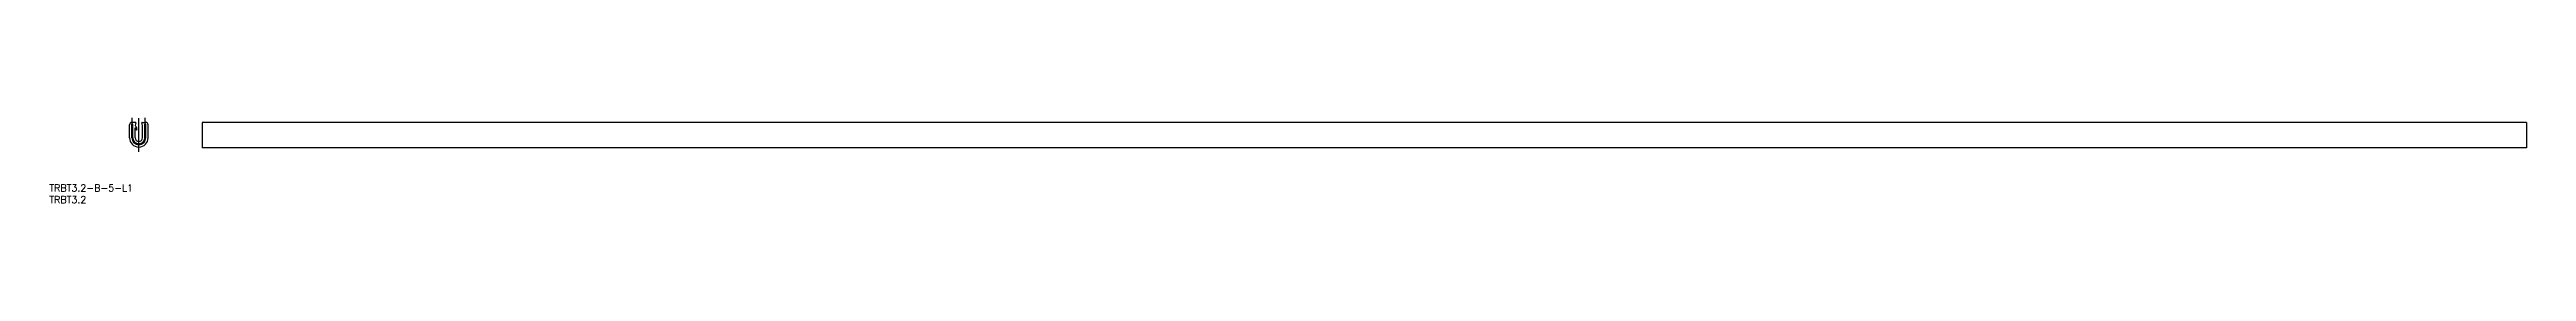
# Model space of a CAD drawing. Extents: x -38 to 1027, y -27 to 10.
import ezdxf

# ---------------------------------------------------------------- set-up
doc = ezdxf.new("R2010")
doc.units = 0
doc.linetypes.add('CENTER', pattern=[50.8, 31.75, -6.35, 6.35, -6.35])
doc.layers.get('0').update_dxf_attribs({"linetype": 'CONTINUOUS'})
doc.layers.add('CENTER', color=1, linetype='CENTER')
doc.styles.get("Standard").update_dxf_attribs({"font": 'txt.shx', "height": 3, "bigfont": 'bigfont.shx'})

# ---------------------------------------------------------------- blocks, each defined once
blk = doc.blocks.new('*U5')
at = {"color": 7, "linetype": 'CONTINUOUS'}
blk.add_text('TRBT3.2-B-5-L1', height=3, dxfattribs=at).set_placement((-38.5, -21.9))
blk = doc.blocks.new('*U6')
at = {"color": 7, "linetype": 'CONTINUOUS'}
blk.add_text('TRBT3.2', height=3, dxfattribs=at).set_placement((-38.5, -26.9))

msp = doc.modelspace()

# ---------------------------------------------------------------- linework, layer by layer
at = {"color": 7, "linetype": 'CONTINUOUS'}
for p, q in [((-4, 1.3), (-4, 6.9)), ((-1.4, 7.9), (-3, 7.9)), ((-3, 1.3), (-3, 7.2)), ((-2.6, 7.2), (-3, 7.2)), ((-2.6, 1.3), (-2.6, 7.2)), ((-1.6, 1.3), (-1.6, 5.6)), ((1.4, 7.9), (3, 7.9)), ((1.6, 1.3), (1.6, 6.6)), ((2.6, 7.2), (3, 7.2)), ((2.6, 1.3), (2.6, 7.2)), ((3, 1.3), (3, 7.2)), ((4, 1.3), (4, 6.9)), ((1027.3, 7.9), (27.3, 7.9)), ((27.3, 7.9), (27.3, -3)), ((1027.3, 7.9), (1027.3, -3)), ((1027.3, -3), (27.3, -3))]:
    msp.add_line(p, q, dxfattribs=at)
for centre, radius, start, end in [((-3, 6.9), 1, 90, 180), ((0, 1.3), 4, 180, 0), ((0, 1.3), 4, 180, 0), ((0, 1.3), 3, 180, 0), ((0, 1.3), 2.6, 180, 0), ((4, 5.6), 5.66, 158.1048, 169.5705), ((-1.3, 6.6), 0.33, 180, 220.7151), ((-1.6, 5.6), 0.033, 35.6652, 180), ((0, 1.3), 1.6, 180, 0), ((-2.5, 4.9), 1.75, 355.686, 54.2961), ((-2.3, 4.8), 1.08, 359.8526, 48.6873), ((-1.4, 7.7), 0.165, 335.2971, 85.468), ((-1, 4.8), 0.188, 179.8526, 355.686), ((1.4, 7.7), 0.165, 94.532, 204.7029), ((-4, 5.6), 5.66, 10.4295, 21.8952), ((3, 6.9), 1, 0, 90)]:
    msp.add_arc(centre, radius, start, end, dxfattribs=at)
at = {"layer": 'CENTER', "color": 1, "linetype": 'CENTER'}
for p, q in [((-2.8, 1.3), (-2.8, 9.9)), ((0, -4.7), (0, 9.8)), ((2.8, 1.3), (2.8, 9.9))]:
    msp.add_line(p, q, dxfattribs=at)
msp.add_arc((0, 1.3), 2.8, 180, 0, dxfattribs=at)

# ---------------------------------------------------------------- block references
at = {"color": 7, "linetype": 'CONTINUOUS'}
for name in ['*U5', '*U6']:
    msp.add_blockref(name, (0, 0), dxfattribs=at)

doc.saveas('drawing.dxf')
